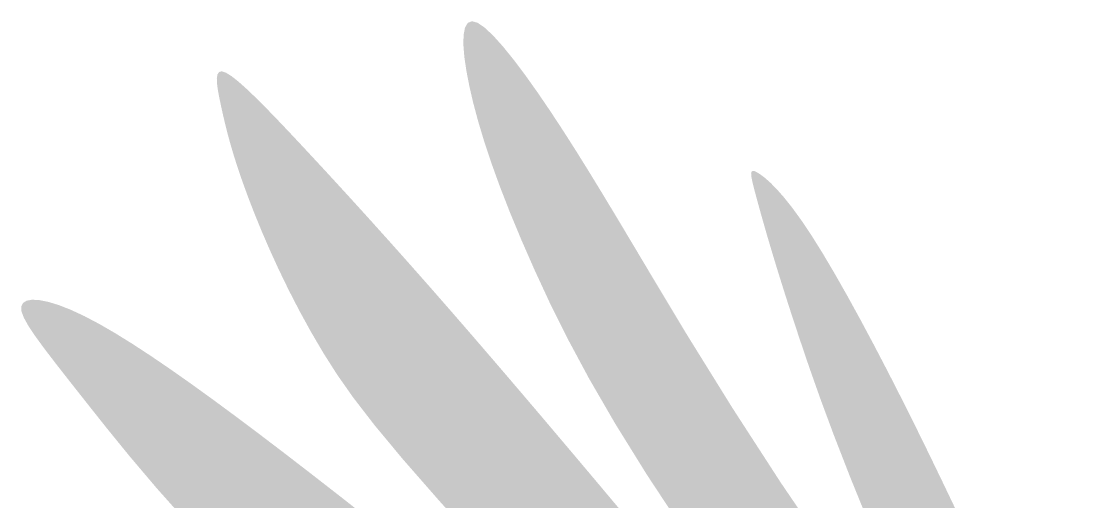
# Model space of a CAD drawing. Header units: millimetres. Extents: x 471 to 1044, y 7 to 541.
# Drawn here: x 829.86 to 836.96, y 149.2 to 152.42 of the extents above; entities that cross this region are included whole.
import ezdxf

# ---------------------------------------------------------------- set-up
doc = ezdxf.new("R2010")
doc.units = ezdxf.units.MM
doc.layers.add('magpiefill', color=3, linetype='Continuous')

msp = doc.modelspace()

# ---------------------------------------------------------------- hatches: boundary and pattern name
at = {"layer": 'magpiefill'}
h = msp.add_hatch(color=255, dxfattribs=at)
h.dxf.hatch_style = 1
h.paths.add_polyline_path([(833.9309885239202, 150.9565247833259), (833.839873454695, 151.1089715828429), (833.7498652279594, 151.2583761316476), (833.6608254866362, 151.4042544343071), (833.572615873649, 151.5461224953887), (833.4850980319209, 151.6834963194593), (833.3983641942061, 151.8155899908339), (833.3134289525835, 151.9404099128176), (833.2315374889636, 152.0556605684631), (833.1539349852562, 152.1590464408233), (833.0818666233713, 152.2482720129507), (833.016577585219, 152.3210417678983), (832.9593130527096, 152.3750601887187), (832.9113182077531, 152.4080317584649), (832.8735361603517, 152.4183385524493), (832.8457017328765, 152.4070730150232), (832.8272476757904, 152.3760051827979), (832.817606739557, 152.3269050923846), (832.8162116746391, 152.2615427803944), (832.8224952315004, 152.1816882834387), (832.8358901606034, 152.0891116381285), (832.8558292124119, 151.9855828810751), (832.881959585384, 151.8724376062967), (832.914786269962, 151.7492736374404), (832.955028704582, 151.6152543555602), (833.0034063276812, 151.4695431417104), (833.0606385776966, 151.3113033769449), (833.1274448930653, 151.1396984423179), (833.2045447122239, 150.9538917188835), (833.2926574736093, 150.7530465876958), (833.3934664144488, 150.5354353298702), (833.5125099671279, 150.2957658267656), (833.6562903628235, 150.0278548598027), (833.831309832711, 149.725519210402), (834.0440706079669, 149.3825756599837), (834.301074919767, 148.9928409899684), (834.563558480638, 148.6152494160493), (834.9830245114933, 148.2293774869037), (835.3561330925986, 147.8845302484384), (835.5525775800666, 147.7027323452634), (835.7203259266064, 147.5475041763538), (835.8624845626166, 147.4162550364603), (835.9821599184963, 147.3063942203335), (836.0824584246441, 147.2153310227241), (836.16625239871, 147.1406841149166), (836.2354777073499, 147.0809096743316), (836.2918361044713, 147.0346732549238), (836.3370293439814, 147.0006404106477), (836.3727591797874, 146.9774766954581), (836.4007273657967, 146.9638476633095), (836.4226356559168, 146.9584188681566), (836.4401858040544, 146.9598558639537), (836.4544547219191, 146.967646246124), (836.4640199524265, 146.9845657759629), (836.4668341962945, 147.0142122562342), (836.4608501542409, 147.0601834897018), (836.444020526983, 147.1260772791294), (836.4142980152387, 147.2154914272809), (836.3696353197258, 147.33202373692), (836.3098649041751, 147.4747822937414), (835.7336185451086, 148.2187647075774), (835.2894296001289, 148.8153823821405), (834.9379199429156, 149.3321523088487), (834.6143804258782, 149.8323874914449), (834.3160324349187, 150.3130967717202), (834.0976156531135, 150.6768802172244)])
h = msp.add_hatch(color=253, dxfattribs=at)
h.dxf.hatch_style = 1
h.paths.add_polyline_path([(832.0760202864958, 151.2169198393397), (831.9655413602638, 151.3377582918883), (831.8611084980982, 151.4510879108683), (831.7625764358384, 151.557233667474), (831.6699140492331, 151.6563004298912), (831.5835467736697, 151.7475126542727), (831.5040141844445, 151.8298746937625), (831.4318558568543, 151.9023909015045), (831.3676113661952, 151.9640656306431), (831.3118202877638, 152.0139032343223), (831.2650221968568, 152.0509080656862), (831.2277566687703, 152.0740844778789), (831.2002842664058, 152.0828493722353), (831.181749503085, 152.0782698428534), (831.1710178797341, 152.0618255320218), (831.1669548972793, 152.0349960820294), (831.1684260566471, 151.9992611351648), (831.1742968587639, 151.9561003337168), (831.1834328045559, 151.906993319974), (831.1946993949498, 151.8534197362254), (831.2072549792099, 151.7964720283521), (831.2214292999531, 151.7356938566055), (831.2378449481344, 151.6702416848294), (831.257124514709, 151.5992719768681), (831.2798905906316, 151.5219411965652), (831.3067657668576, 151.4374058077649), (831.338372634342, 151.344822274311), (831.3753337840396, 151.2433470600475), (831.4181576661135, 151.1325019303649), (831.466896167557, 151.0132698568391), (831.5214870345719, 150.8869991125929), (831.5818680133589, 150.755037970749), (831.6479768501197, 150.6187347044298), (831.7197512910559, 150.4794375867579), (831.7971290823682, 150.338494890856), (831.8800479702584, 150.1972548898467), (831.9706814224803, 150.0544597358756), (832.0801457929988, 149.8984270971797), (832.2217931573307, 149.7148685210194), (832.4089755909931, 149.4894955546545), (832.6550451695039, 149.2080197453454), (832.9733539683796, 148.856152640352), (833.3772540631376, 148.4196057869347), (833.8800975292954, 147.8840907323533), (835.8427909256798, 146.5444793786058), (835.8543606292151, 146.5502612896081), (835.9566586142603, 146.5502612896081), (836.0030999382664, 146.5386567325943), (835.4169079628798, 146.9723041744666), (834.9561349066787, 147.3223112874841), (834.6019337816267, 147.6017171015077), (834.3354575996868, 147.8235606463978), (834.1378593728223, 148.0008809520148), (833.9902921129965, 148.1467170482194), (833.8739088321722, 148.274107964872), (833.7698625423129, 148.396092731833), (833.6626769390227, 148.5233208384727), (833.5503584524693, 148.6568836122), (833.4342841964608, 148.7954828399332), (833.3158312848057, 148.9378203085909), (833.1963768313128, 149.0825978050915), (833.0772979497904, 149.2285171163534), (832.9599717540466, 149.3742800292951), (832.8457753578903, 149.518588330835), (832.7359189529709, 149.660276755907), (832.6309450423016, 149.7987118315069), (832.531229206737, 149.933393032646), (832.4371470271317, 150.0638198343352), (832.3490740843401, 150.189491711586), (832.2673859592164, 150.3099081394094), (832.1924582326153, 150.4245685928165), (832.1246664853913, 150.5329725468188), (832.0646001681646, 150.6342232346914), (832.0137042106187, 150.7258389227662), (831.9736374122031, 150.8049416356392), (831.9460585723666, 150.8686533979064), (831.9326264905587, 150.914096234164), (831.9349999662288, 150.9383921690077), (831.9548377988265, 150.9386632270338), (831.9937987878004, 150.912031432838), (832.0528088346609, 150.8569013879385), (832.1298622491602, 150.7768080015407), (832.2222204431114, 150.6765687597721), (832.3271448283269, 150.5610011487602), (832.4418968166203, 150.4349226546323), (832.5637378198046, 150.3031507635159), (832.6899292496921, 150.1705029615384), (832.8177325180959, 150.0417967348275), (832.9493645506213, 149.9164690221133), (833.1068643280405, 149.7724345725377), (833.317226344918, 149.5822275878456), (833.6074450958181, 149.3183822697819), (834.0045150753056, 148.9534328200912), (834.110009826536, 148.8553688451198), (833.9138272389087, 149.090021517297), (833.724059641607, 149.3162641967048), (833.540778843017, 149.5339470736334), (833.3640566515253, 149.7429203383732), (833.1939648755176, 149.9430341812154), (833.0305753233802, 150.1341387924503), (832.8739598034988, 150.3160843623689), (832.7241901242601, 150.4887210812616), (832.5813019152918, 150.6519782695698), (832.4451860911918, 150.8061017683373), (832.3156973877992, 150.9514165487585), (832.1926905409541, 151.0882475820278)])
h = msp.add_hatch(color=255, dxfattribs=at)
h.dxf.hatch_style = 1
h.paths.add_polyline_path([(835.4728146452669, 150.4195213911845), (835.3844131767244, 150.580563201927), (835.2996735699853, 150.7298428288858), (835.2196286564085, 150.8651079371539), (835.1453112673523, 150.9841061918247), (835.0775612317896, 151.0852213339618), (835.0164463691488, 151.1693814085113), (834.9618414964725, 151.2381505363897), (834.9136214308035, 151.2930928385136), (834.8716609891846, 151.3357724357996), (834.8358349886582, 151.3677534491641), (834.8060182462671, 151.3905999995237), (834.782085579054, 151.4058762077951), (834.7638909360892, 151.4147447373894), (834.7512047945554, 151.4167624216974), (834.7437767636623, 151.4110846366046), (834.74135645262, 151.3968667579965), (834.7436934706386, 151.3732641617584), (834.7505374269285, 151.3394322237759), (834.7616379306994, 151.2945263199345), (834.7767445911616, 151.2377018261196), (834.7957139535927, 151.1681845033957), (834.8188303075397, 151.0854816535428), (834.8464848786173, 150.98917096352), (834.8790688924405, 150.8788301202865), (834.9169735746239, 150.7540368108012), (834.9605901507823, 150.6143687220232), (835.0103098465299, 150.4594035409117), (835.0665238874824, 150.2887189544255), (835.130240142515, 150.100745532888), (835.2049330535508, 149.8893253800787), (835.2946937057727, 149.6471534831416), (835.4036131843648, 149.36692482922), (835.5357825745109, 149.0413344054581), (835.6952929613944, 148.6630771989995), (835.8612014520461, 148.2823032793012), (836.0338505860509, 148.063180070727), (836.1830206063771, 147.8725117464368), (836.3112608651431, 147.7080030127064), (836.421120714467, 147.5673585758121), (836.5151495064665, 147.4482831420295), (836.5958965932598, 147.3484814176349), (836.6659113269654, 147.2656581089041), (836.7277430597007, 147.1975179221131), (836.7833988871646, 147.1427369818069), (836.8327168793771, 147.1038770856065), (836.8749928499392, 147.084471449402), (836.9095226124514, 147.0880532890833), (836.9356019805148, 147.1181558205407), (836.9525267677298, 147.1783122596639), (836.9595927876969, 147.2720558223432), (836.9560958540171, 147.4029197244686), (836.9148368358838, 147.4821510242743), (836.8009871246945, 147.7073744281003), (836.6925915643799, 147.9270852095937), (836.5888635770302, 148.1411616927127), (836.4890355291784, 148.3496119696135), (836.3924155651266, 148.552963205244), (836.2983307736192, 148.7518723327497), (836.2061082434006, 148.9469962852764), (836.1150750632155, 149.1389919959703), (836.024558321808, 149.3285163979768), (835.9338851079226, 149.5162264244417), (835.8423825103039, 149.7027790085108), (835.7496619081317, 149.8883462053212), (835.6564718423292, 150.0711605579747), (835.5638451442549, 150.2489697315648)])
h = msp.add_hatch(color=255, dxfattribs=at)
h.dxf.hatch_style = 1
h.paths.add_polyline_path([(834.0045150753056, 148.9534328200911), (833.6074450958181, 149.3183822697819), (833.3172263449178, 149.5822275878457), (833.1068643280405, 149.7724345725377), (832.9493645506213, 149.9164690221133), (832.8177325180959, 150.0417967348275), (832.6899292496921, 150.1705029615384), (832.5637378198046, 150.3031507635159), (832.4418968166203, 150.4349226546323), (832.3271448283269, 150.5610011487601), (832.2222204431114, 150.6765687597722), (832.1298622491602, 150.7768080015407), (832.0528088346609, 150.8569013879385), (831.9937987878004, 150.912031432838), (831.9548377988265, 150.9386632270338), (831.9349999662288, 150.9383921690077), (831.9326264905587, 150.914096234164), (831.9460585723666, 150.8686533979064), (831.9736374122031, 150.8049416356392), (832.0137042106187, 150.7258389227662), (832.0646001681646, 150.6342232346914), (832.1246664853913, 150.5329725468188), (832.1924582326153, 150.4245685928165), (832.2673859592164, 150.3099081394094), (832.3490740843401, 150.189491711586), (832.4371470271317, 150.0638198343352), (832.531229206737, 149.933393032646), (832.6309450423016, 149.7987118315069), (832.7359189529707, 149.660276755907), (832.8457753578903, 149.5185883308349), (832.9599717540466, 149.3742800292951), (833.0772979497904, 149.2285171163534), (833.1963768313128, 149.0825978050915), (833.3158312848057, 148.9378203085909), (833.4342841964606, 148.7954828399333), (833.5503584524693, 148.6568836122), (833.6626769390227, 148.5233208384727), (833.7698625423129, 148.396092731833), (833.8739088321722, 148.274107964872), (833.9902921129965, 148.1467170482194), (834.1378593728223, 148.0008809520148), (834.3354575996868, 147.8235606463978), (834.6019337816267, 147.6017171015077), (834.9561349066787, 147.3223112874841), (835.4169079628798, 146.9723041744665), (836.0030999382664, 146.5386567325943), (836.093055425388, 146.5161790448594), (836.2635525693956, 146.4820968001106), (836.5022473655686, 146.5161790448594), (836.5527777237689, 146.5262800236497), (836.4906686165994, 146.590078620641), (836.4168985683284, 146.6650395866243), (836.3320782273781, 146.7505514569289), (836.2368182421699, 146.8460027668834), (836.1317292611257, 146.9507820518168), (836.0686836578409, 147.0133800582415), (835.2271866982996, 147.8103583328081), (834.5354307779446, 148.4599134405183)])
h = msp.add_hatch(color=253, dxfattribs=at)
h.dxf.hatch_style = 1
h.paths.add_polyline_path([(831.4494587474887, 149.6562001558191), (831.291026345466, 149.7751316940972), (831.1393364291655, 149.8870787945935), (830.9942848134431, 149.9919076700272), (830.8561843510481, 150.0891407419263), (830.7253478947302, 150.1783004318186), (830.6020882972389, 150.2589091612322), (830.4867184113234, 150.3304893516948), (830.3795510897332, 150.3925634247346), (830.2808991852175, 150.4446538018793), (830.1911201111029, 150.4864079846017), (830.1107495230215, 150.5179737941543), (830.0403676371823, 150.5396241317343), (829.9805546697946, 150.5516318985391), (829.9318908370676, 150.5542699957658), (829.8949563552098, 150.5478113246119), (829.8703314404311, 150.5325287862745), (829.8585963089397, 150.508695281951), (829.8603302279278, 150.4762302658264), (829.8761086685151, 150.4336394040364), (829.9065061528042, 150.3790749157043), (829.9520972028984, 150.3106890199539), (830.0134563408994, 150.2266339359085), (830.0911580889103, 150.1250618826915), (830.1857769690337, 150.0041250794263), (830.2978875033721, 149.8619757452366), (830.4288225505147, 149.6968470144791), (830.5829483149985, 149.507295682444), (830.7653893378472, 149.2919594596552), (830.981270160084, 149.0494760566364), (831.2357153227326, 148.7784831839113), (831.5338493668169, 148.4776185520037), (831.8807968333599, 148.1455198714371), (832.2816822633856, 147.7808248527355), (832.3418969601023, 147.7520503551734), (832.559484075528, 147.6472178489606), (832.7768364573617, 147.5415407304374), (832.8561898478617, 147.5025782847309), (832.6845248896598, 147.7298127389889), (832.5259205535631, 147.9353044931743), (832.3804425727567, 148.1201396961823), (832.2481566804261, 148.2854044969077), (832.129128609756, 148.4321850442459), (832.0234240939321, 148.5615674870917), (831.9311088661395, 148.67463797434), (831.8522486595634, 148.7724826548864), (831.7868278320768, 148.856189134075), (831.7345052403034, 148.926850843049), (831.694858365554, 148.9855626694009), (831.6674646891399, 149.0334195007235), (831.6519016923721, 149.0715162246093), (831.647746856562, 149.1009477286508), (831.6545776630207, 149.1228089004408), (831.6719715930594, 149.1381946275718), (831.7021055127334, 149.1462532535435), (831.7575538270755, 149.138346945484), (831.8534903258635, 149.1038913264286), (832.0050887988739, 149.0323020194122), (832.2275230358844, 148.9129946474703), (832.5359668266722, 148.7353848336378), (832.9195055681826, 148.5045871145378), (832.6554925422483, 148.7143879018831), (832.4131305864205, 148.9064518619043), (832.1902303260881, 149.0823641632779), (831.9846023866396, 149.2437099746799), (831.7940573934645, 149.3920744647866), (831.616405971951, 149.5290428022743)])

doc.saveas('drawing.dxf')
